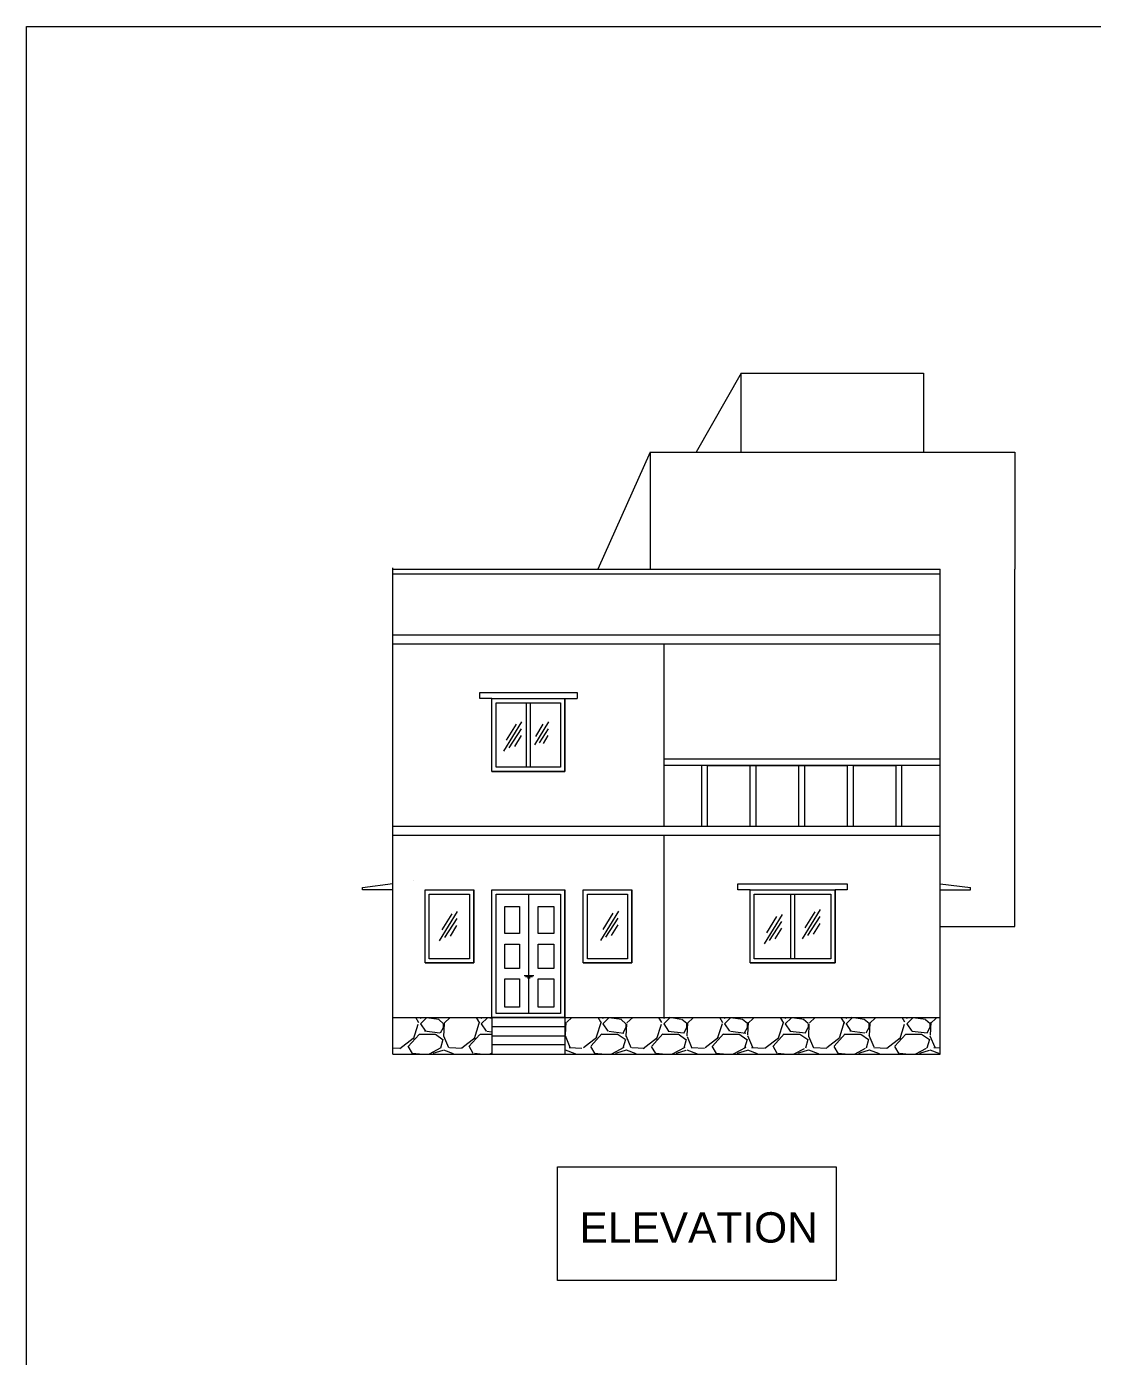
# Model space of a CAD drawing. Header units: metres. Extents: x 279 to 358.6, y 21.8 to 70.6.
# Drawn here: x 279.05 to 296.61, y 48.7 to 70.61 of the extents above; entities that cross this region are included whole.
import ezdxf

# ---------------------------------------------------------------- set-up
doc = ezdxf.new("R2010")
doc.units = ezdxf.units.M
doc.header["$MEASUREMENT"] = 0
doc.linetypes.add('DASHED2', pattern=[0.375, 0.25, -0.125])
doc.styles.get("Standard").update_dxf_attribs({"font": 'arial.ttf'})

msp = doc.modelspace()

# ---------------------------------------------------------------- hatches: boundary and pattern name
h = msp.add_hatch()
h.set_pattern_fill('GRAVEL', color=256)
h.set_pattern_definition([(228.012787504, (270.6198642298449, 13.58159103395109), (-8.000000000000062, -9.000000000000004), [0.134536, -13.3190880470737]), (184.969740728, (270.5298642298449, 13.48159103395108), (11.99999999999998, 1.000000000000035), [0.230868, -22.85592476123]), (132.510447078, (270.2998642298449, 13.46159103395109), (10.00000000000012, -10.99999999999986), [0.162788, -16.1160325960997]), (267.273689006, (269.9098642298449, 13.21159103395109), (1.000000000000024, 20.00000000000002), [0.2102379999999999, -20.81355804162898]), (292.833654178, (269.8998642298449, 13.00159103395109), (-4.999999999999988, 12.00000000000003), [0.2061549999999999, -20.40937312808828]), (357.273689006, (269.9798642298449, 12.81159103395108), (-20.00000000000002, 1.000000000000026), [0.2102379999999999, -20.81355804162898]), (37.6942404667, (270.1898642298449, 12.80159103395108), (-13, -9.999999999999973), [0.278029, -27.524848548916]), (72.2553283749, (270.4098642298449, 12.97159103395109), (7.000000000000028, 22), [0.2624879999999997, -25.98632149681338]), (121.429565615, (270.4898642298449, 13.22159103395109), (-8.00000000000002, 12.99999999999999), [0.21095, -20.884073109729]), (175.236358309, (270.3798642298449, 13.40159103395109), (10.99999999999998, -1.000000000000038), [0.240832, -11.8007625787923]), (222.397437798, (270.1398642298449, 13.42159103395109), (-11.99999999999996, -10.99999999999997), [0.311448, -30.8333750047949]), (138.814074834, (270.8998642298449, 13.20159103395108), (-7.000000000000033, 6), [0.1063009999999999, -10.52384481273469]), (171.46923439, (270.8198642298449, 13.27159103395108), (13, -1.999999999999995), [0.202237, -20.021511416157]), (225, (270.6198642298449, 13.30159103395108), (-1.110223024625157e-16, -0.9999999999999329), [0.141421, -1.2727925623731]), (203.198590514, (270.5498642298449, 13.42159103395109), (4.999999999999989, 1.999999999999975), [0.076158, -7.5396151058639]), (291.801409486, (270.4798642298449, 13.39159103395109), (-0.9999999999996839, 3.000000000000103), [0.107703, -5.2774618071345]), (30.96375653209999, (270.5198642298449, 13.29159103395109), (3.000000000000053, 1.99999999999998), [0.174929, -5.656022894845298]), (161.565051177, (270.6698642298449, 13.38159103395108), (2.000000000000012, -0.9999999999999767), [0.1264909999999999, -3.035786660168398]), (16.389540334, (269.8998642298449, 13.39159103395109), (9.999999999999966, 3.000000000000044), [0.1772, -17.5428451466694]), (70.3461759419, (270.0698642298449, 13.44159103395108), (-4.00000000000122, -11.0000000000034), [0.148661, -14.717407747319]), (293.198590514, (270.6698642298449, 13.58159103395109), (-1.99999999999997, 4.999999999999991), [0.152315, -7.4634581058639]), (343.610459666, (270.7298642298449, 13.44159103395108), (-9.999999999999966, 3.000000000000044), [0.1771999999999999, -17.54284514666898]), (339.44395478, (269.8998642298449, 12.77159103395108), (-5.000000000000036, 2.000000000000024), [0.1708799999999999, -8.373123745317491]), (294.775140569, (270.0598642298449, 12.71159103395109), (-5.000000000000005, 11), [0.143178, -14.174643063276]), (66.8014094864, (270.6798642298449, 12.58159103395109), (1.999999999999981, 4.99999999999997), [0.152315, -7.4634581058639]), (17.3540246363, (270.7398642298449, 12.72159103395109), (-12.99999999999998, -3.999999999999963), [0.167631, -16.59542361424]), (69.44395478040002, (270.1898642298449, 12.58159103395109), (-2.000000000000007, -4.999999999999955), [0.08543999999999993, -8.458563745317491]), (101.309932474, (270.6198642298449, 12.58159103395109), (-0.9999999999999638, 4.000000000000012), [0.05099, -5.0480295135928]), (165.963756532, (270.6098642298449, 12.63159103395108), (2.999999999999959, -1.000000000000001), [0.206155, -3.9169506256177]), (186.009005957, (270.4098642298449, 12.68159103395109), (10.00000000000005, 0.9999999999999831), [0.19105, -18.9139231745428]), (303.690067526, (270.5198642298449, 13.20159103395108), (-0.9999999999999872, 1.999999999999986), [0.1442219999999999, -3.461329275463998]), (353.157226587, (270.5998642298449, 13.08159103395109), (17.00000000000001, -2.000000000000053), [0.251794, -24.9275626240283]), (60.9453959009, (270.8498642298449, 13.05159103395108), (-3.999999999999976, -6.999999999999977), [0.102956, -10.192674140987]), (90, (270.8998642298449, 13.14159103395109), (-0.9999999999999999, 1), [0.06, -0.94]), (120.256437164, (270.3898642298449, 12.71159103395109), (4.000000000000009, -7.000000000000008), [0.138924, -13.7535199894498]), (48.01278750420001, (270.3198642298449, 12.83159103395109), (8, 8.999999999999975), [0.269072, -13.1845520470737]), (0, (270.4998642298449, 13.03159103395109), (1, 1), [0.26, -0.74]), (325.3048464690001, (270.7598642298449, 13.03159103395109), (10.00000000000014, -6.999999999999825), [0.1581139999999999, -15.65327430084199]), (254.054604099, (270.8898642298449, 12.94159103395108), (-1.000000000000038, -4.000000000000004), [0.145602, -7.1345078892805]), (207.645975364, (270.8498642298449, 12.80159103395108), (-18.99999999999995, -10.00000000000005), [0.237065, -23.4694741822594]), (175.42607874, (270.6398642298449, 12.69159103395108), (-12.99999999999995, 1.000000000000001), [0.250799, -24.8290734079689])])
h.paths.add_polyline_path([(286.7014560487877, 54.30912907303124), (285.0714560487877, 54.30912907303124), (285.0714560487877, 53.70912907303124), (286.7014560487877, 53.70912907303124)])
h.paths.add_polyline_path([(294.0714560487877, 54.30912907303124), (287.9014560487877, 54.30912907303124), (287.9014560487877, 54.15912907303125), (287.9014560487877, 53.70912907303124), (294.0714560487877, 53.70912907303124)])
h.paths.add_polyline_path([(294.0714560487877, 54.30912907303124), (294.0714560487877, 53.70912907303124)], flags=17)

# ---------------------------------------------------------------- linework, layer by layer
at = {"color": 5, "linetype": 'ByBlock', "lineweight": 0}
for p, q in [((358.6484277012485, 70.61264410730845), (279.0484277012485, 70.61264410730844)), ((279.0484277012485, 70.61264410730844), (279.0484277012485, 21.78021092293811))]:
    msp.add_line(p, q, dxfattribs=at)
for p, q in [((290.8014560487877, 64.90931012815703), (290.0576183446024, 63.60931012815703)), ((290.8014560487877, 63.60931012815703), (290.8014560487877, 64.90931012815703)), ((290.8014560487877, 64.90931012815703), (293.8014560487877, 64.90931012815703)), ((293.8014560487877, 64.90931012815703), (293.8014560487877, 63.60931012815703)), ((289.3014560487877, 63.60931012815703), (288.4449928136591, 61.68912907303124)), ((289.3014560487877, 63.60931012815703), (295.3014560487877, 63.60931012815703)), ((289.3014560487877, 63.60931012815703), (289.3014560487877, 61.68912907303124)), ((289.3014560487877, 63.60931012815703), (290.8014560487877, 63.60931012815703)), ((295.3014560487877, 63.60931012815703), (295.3014560487877, 61.68912907303124)), ((285.0714560487877, 61.60912907303124), (285.0714560487877, 61.70912907303124)), ((285.0714560487877, 61.68912907303124), (294.0714560487877, 61.68912907303124)), ((285.0714560487877, 60.60912907303124), (285.0714560487877, 61.60912907303124)), ((285.0714560487877, 61.60912907303124), (294.0714560487877, 61.60912907303124)), ((294.0714560487877, 53.70912907303124), (294.0714560487877, 61.68912907303124)), ((295.3014560487877, 55.80912907303124), (295.3014560487877, 61.68912907303124)), ((285.0714560487877, 53.70912907303124), (285.0714560487877, 60.60912907303124)), ((285.0714560487877, 60.60912907303124), (294.0714560487877, 60.60912907303124)), ((285.0714560487877, 60.45912907303124), (294.0714560487877, 60.45912907303124)), ((289.5314560487877, 57.45912907303124), (289.5314560487877, 60.45912907303124)), ((286.5014560487877, 59.55912907303124), (286.5014560487877, 59.65912907303125)), ((286.5014560487877, 59.55912907303124), (286.5014560487877, 59.65912907303125)), ((286.5014560487877, 59.65912907303125), (288.1014560487877, 59.65912907303125)), ((288.1014560487877, 59.65912907303125), (288.1014560487877, 59.55912907303124)), ((286.7014560487877, 58.35912907303124), (286.7014560487877, 59.55912907303124)), ((286.7014560487877, 59.55912907303125), (287.9014560487877, 59.55912907303125)), ((287.2664560487877, 59.48912907303124), (287.2664560487877, 58.42912907303124)), ((287.3364560487877, 58.42912907303124), (287.3364560487877, 59.48912907303124)), ((287.9014560487877, 58.35912907303124), (287.9014560487877, 59.55912907303124)), ((287.9014560487877, 59.55912907303124), (288.1014560487877, 59.55912907303124)), ((287.1896490923402, 59.17598973336699), (286.8933633300803, 58.69368246110041)), ((287.6327418110476, 59.17598973336699), (287.3985759309408, 58.79480399554817)), ((287.0978421460789, 59.13897756392834), (286.9350321702335, 58.87394817220578)), ((287.1823041089838, 59.06005120658973), (286.980685142003, 58.74706747879708)), ((287.1795795546177, 58.94846572259755), (287.0705962136401, 58.77156182378727)), ((287.5409348647863, 59.13897756392834), (287.4154307423544, 58.93467631608357)), ((287.6253968276912, 59.06005120658973), (287.4780986368057, 58.83139247685395)), ((287.6226722733251, 58.94846572259755), (287.5431105723994, 58.81931960757226)), ((294.0714560487877, 58.55912907303124), (289.5314560487877, 58.55912907303124)), ((294.0714560487877, 58.45912907303124), (294.0714560487877, 58.55912907303124)), ((286.7014560487877, 58.35912907303124), (287.9014560487877, 58.35912907303124)), ((294.0714560487877, 58.45912907303124), (289.5314560487877, 58.45912907303124)), ((290.1455155193221, 58.45912907303124), (290.1455155193221, 57.45912907303124)), ((290.2455155193221, 57.45912907303124), (290.2455155193221, 58.45912907303124)), ((290.2455155193221, 58.45912907303124), (291.2455155193221, 58.45912907303124)), ((291.2455155193221, 58.45912907303124), (290.2455155193221, 58.45912907303124)), ((290.2455155193221, 58.45912907303124), (290.945515519322, 58.45912907303124)), ((290.945515519322, 58.45912907303124), (290.945515519322, 57.45912907303124)), ((291.0455155193221, 57.45912907303124), (291.0455155193221, 58.45912907303124)), ((291.0455155193221, 58.45912907303124), (292.0455155193221, 58.45912907303124)), ((292.0455155193221, 58.45912907303124), (291.7455155193221, 58.45912907303124)), ((291.7455155193221, 58.45912907303124), (291.7455155193221, 57.45912907303124)), ((291.8455155193221, 57.45912907303124), (291.8455155193221, 58.45912907303124)), ((291.8455155193221, 58.45912907303124), (292.5455155193221, 58.45912907303124)), ((292.5455155193221, 58.45912907303124), (292.5455155193221, 57.45912907303124)), ((292.6455155193221, 57.45912907303124), (292.6455155193221, 58.45912907303124)), ((292.6455155193221, 58.45912907303124), (293.3455155193221, 58.45912907303124)), ((293.3455155193221, 58.45912907303124), (293.3455155193221, 57.45912907303124)), ((293.445515519322, 57.45912907303124), (293.445515519322, 58.45912907303124)), ((294.0714560487877, 58.25912907303124), (294.0714560487877, 58.45912907303124)), ((289.5314560487877, 57.45912907303124), (289.5314560487877, 58.25912907303124)), ((285.0714560487877, 57.45912907303124), (294.0714560487877, 57.45912907303124)), ((290.1455155193221, 57.45912907303124), (290.2455155193221, 57.45912907303124)), ((290.945515519322, 57.45912907303124), (291.0455155193221, 57.45912907303124)), ((291.7455155193221, 57.45912907303124), (291.8455155193221, 57.45912907303124)), ((292.5455155193221, 57.45912907303124), (292.6455155193221, 57.45912907303124)), ((293.3455155193221, 57.45912907303124), (293.445515519322, 57.45912907303124)), ((285.0714560487877, 57.30912907303124), (294.0714560487877, 57.30912907303124)), ((289.5314560487877, 54.30912907303124), (289.5314560487877, 57.30912907303125)), ((285.4110514052932, 56.55720817391393), (285.4110514052932, 56.55720817391393)), ((284.5714560487877, 56.44912907303124), (285.0714560487877, 56.51349287640703)), ((284.5714560487877, 56.40912907303125), (284.5714560487877, 56.44912907303124)), ((285.0714560487877, 56.40912907303125), (284.5714560487877, 56.40912907303125)), ((285.6014560487877, 55.20912907303124), (285.6014560487877, 56.40912907303125)), ((285.6014560487877, 56.40912907303125), (286.4014560487877, 56.40912907303125)), ((286.4014560487877, 55.20912907303124), (286.4014560487877, 56.40912907303125)), ((286.7014560487877, 54.30912907303124), (286.7014560487877, 56.40912907303125)), ((286.7014560487877, 56.40912907303125), (287.9014560487877, 56.40912907303125)), ((287.3014560487877, 56.33912907303124), (287.3014560487877, 54.37912907303125)), ((287.9014560487877, 54.30912907303124), (287.9014560487877, 56.40912907303125)), ((288.2014560487877, 55.20912907303124), (288.2014560487877, 56.40912907303125)), ((288.2014560487877, 56.40912907303125), (289.0014560487877, 56.40912907303125)), ((289.0014560487877, 55.20912907303124), (289.0014560487877, 56.40912907303125)), ((290.7464560487877, 56.40912907303125), (290.7464560487877, 56.50912907303125)), ((290.7464560487877, 56.50912907303125), (292.5464560487877, 56.50912907303125)), ((290.9464560487877, 56.40912907303125), (290.7464560487877, 56.40912907303125)), ((290.9464560487877, 55.20912907303124), (290.9464560487877, 56.40912907303125)), ((290.9464560487877, 56.40912907303124), (292.3464560487877, 56.40912907303125)), ((291.6114560487877, 56.33912907303124), (291.6114560487877, 55.27912907303124)), ((291.6814560487877, 55.27912907303124), (291.6814560487877, 56.33912907303124)), ((292.3464560487877, 55.20912907303124), (292.3464560487877, 56.40912907303125)), ((292.5464560487877, 56.40912907303125), (292.3464560487877, 56.40912907303125)), ((292.5464560487877, 56.50912907303125), (292.5464560487877, 56.40912907303125)), ((294.0714560487877, 56.40912907303125), (294.0714560487877, 56.50912907303125)), ((294.0714560487877, 56.50912907303125), (294.5714560487877, 56.44912907303124)), ((294.0714560487877, 56.40912907303125), (294.5714560487877, 56.40912907303125)), ((294.5714560487877, 56.40912907303125), (294.5714560487877, 56.44912907303124)), ((292.1022723480198, 56.08751362989065), (291.8059865857598, 55.60520635762407)), ((286.1310413382862, 56.05515580189081), (285.8347555760263, 55.57284852962422)), ((286.0392343920249, 56.01814363245215), (285.8764244161795, 55.75311424072959)), ((286.1236963549298, 55.93921727511355), (285.922077387949, 55.62623354732089)), ((288.7804362207429, 56.06275505300687), (288.4841504584829, 55.58044778074029)), ((288.6886292744816, 56.02574288356821), (288.5258192986361, 55.76071349184566)), ((288.7730912373864, 55.94681652622961), (288.5714722704056, 55.63383279843696)), ((291.4724487241093, 56.00744199849488), (291.1761629618494, 55.5251347262283)), ((291.380641777848, 55.97042982905623), (291.2178318020026, 55.70540043733367)), ((291.4651037407529, 55.89150347171763), (291.2634847737721, 55.57851974392497)), ((292.0104654017584, 56.050501460452), (291.847655425913, 55.78547206872944)), ((292.0949273646634, 55.97157510311339), (291.8933083976825, 55.65859137532074)), ((286.1209718005637, 55.82763179112136), (286.0119884595861, 55.65072789231108)), ((288.7703666830204, 55.83523104223742), (288.6613833420428, 55.65832714342714)), ((291.4623791863868, 55.77991798772544), (291.3533958454092, 55.60301408891516)), ((292.0922028102972, 55.85998961912121), (291.9832194693196, 55.68308572031093)), ((294.0714560487877, 54.30912907303124), (294.0714560487877, 55.80912907303124)), ((294.0714560487877, 55.80912907303124), (295.3014560487877, 55.80912907303124)), ((285.6014560487877, 55.20912907303124), (286.4014560487877, 55.20912907303124)), ((287.2302454578063, 55.00027327897229), (287.3014560487877, 55.00027327897229)), ((287.3014560487877, 55.00027327897229), (287.390377952697, 55.00027327897229)), ((288.2014560487877, 55.20912907303124), (289.0014560487877, 55.20912907303124)), ((290.9464560487877, 55.20912907303125), (292.3464560487877, 55.20912907303124)), ((287.250539072401, 54.98384931250257), (287.3027283239251, 54.98384931250257)), ((287.2860845547056, 54.96603619046022), (287.3305455066603, 54.96603619046022)), ((287.3027283239251, 54.98384931250257), (287.3682343392509, 54.98384931250257)), ((285.0714560487877, 54.30912907303124), (294.0714560487877, 54.30912907303124)), ((286.7014560487877, 54.30912907303124), (286.7014560487877, 53.70912907303124)), ((287.9014560487877, 54.15912907303125), (286.7014560487877, 54.15912907303125)), ((286.7014560487877, 54.15912907303125), (286.7014560487877, 54.00912907303125)), ((287.9014560487877, 54.30912907303124), (287.9014560487877, 53.70912907303124)), ((287.9014560487877, 54.30912907303124), (287.9014560487877, 54.15912907303125)), ((286.7014560487877, 54.00912907303125), (287.9014560487877, 54.00912907303125)), ((287.9014560487877, 54.00912907303125), (287.9014560487877, 53.85912907303125)), ((285.0714560487877, 53.70912907303124), (294.0714560487877, 53.70912907303124)), ((287.9014560487877, 53.85912907303125), (286.7014560487877, 53.85912907303125))]:
    msp.add_line(p, q)
at = {"linetype": 'DASHED2'}
msp.add_line((286.7014560487877, 59.55912907303124), (286.5014560487877, 59.55912907303124), dxfattribs=at)
for points in [[(279.0484277012485, 70.61264410730844), (358.6484277012485, 70.61264410730844), (358.6484277012485, 21.78021092293811), (279.0484277012485, 21.78021092293811)], [(286.7714560487877, 59.48912907303124), (287.8314560487877, 59.48912907303124), (287.8314560487877, 58.42912907303124), (286.7714560487877, 58.42912907303124)], [(285.6714560487877, 56.33912907303124), (286.3314560487877, 56.33912907303124), (286.3314560487877, 55.27912907303124), (285.6714560487877, 55.27912907303124)], [(286.7714560487877, 56.33912907303124), (287.8314560487877, 56.33912907303124), (287.8314560487877, 54.37912907303125), (286.7714560487877, 54.37912907303125)], [(288.2714560487877, 56.33912907303124), (288.9314560487877, 56.33912907303124), (288.9314560487877, 55.27912907303124), (288.2714560487877, 55.27912907303124)], [(291.0164560487877, 56.33912907303124), (292.2764560487877, 56.33912907303124), (292.2764560487877, 55.27912907303124), (291.0164560487877, 55.27912907303124)], [(286.9135953234039, 56.13630358066253), (287.1566039568189, 56.13630358066253), (287.1566039568189, 55.69303430952253), (286.9135953234039, 55.69303430952253)], [(287.4630062989073, 56.13630358066253), (287.7165805504345, 56.13630358066253), (287.7165805504345, 55.69303430952253), (287.4630062989073, 55.69303430952253)], [(286.9135953234039, 55.52013418609516), (287.1566039568189, 55.52013418609516), (287.1566039568189, 55.12024118061602), (286.9135953234039, 55.12024118061602)], [(287.4630062989073, 55.52013418609516), (287.7165805504345, 55.52013418609516), (287.7165805504345, 55.12024118061601), (287.4630062989073, 55.12024118061601)], [(286.9135953234039, 54.94759341802835), (287.1566039568189, 54.94759341802835), (287.1566039568189, 54.48041237184941), (286.9135953234039, 54.48041237184941)], [(287.4630062989073, 54.94759341802835), (287.7165805504345, 54.94759341802835), (287.7165805504345, 54.48041237184942), (287.4630062989073, 54.48041237184942)], [(287.7779353521387, 51.85369635100743), (292.3624340483958, 51.85369635100743), (292.3624340483958, 49.98573515330104), (287.7779353521387, 49.98573515330104)]]:
    msp.add_lwpolyline(points, close=True)
for points in [[(286.7014560487877, 59.55912907303124), (287.9014560487877, 59.55912907303124), (287.9014560487877, 58.35912907303124), (286.7014560487877, 58.35912907303124), (286.7014560487877, 59.55912907303124)], [(285.6014560487877, 56.40912907303125), (286.4014560487877, 56.40912907303125), (286.4014560487877, 55.20912907303124), (285.6014560487877, 55.20912907303124), (285.6014560487877, 56.40912907303125)], [(286.7014560487877, 56.40912907303125), (287.9014560487877, 56.40912907303125), (287.9014560487877, 54.30912907303125), (286.7014560487877, 54.30912907303125), (286.7014560487877, 56.40912907303125)], [(288.2014560487877, 56.40912907303125), (289.0014560487877, 56.40912907303125), (289.0014560487877, 55.20912907303124), (288.2014560487877, 55.20912907303124), (288.2014560487877, 56.40912907303125)], [(290.9464560487877, 56.40912907303124), (292.3464560487877, 56.40912907303124), (292.3464560487877, 55.20912907303124), (290.9464560487877, 55.20912907303124), (290.9464560487877, 56.40912907303125)]]:
    msp.add_lwpolyline(points)

# ---------------------------------------------------------------- texts
at = {"linetype": 'ByBlock', "lineweight": 0, "ltscale": 0.5, "insert": (286.9773383574721, 51.10808846081547), "char_height": 0.15, "width": 5.809664347554246, "attachment_point": 1}
msp.add_mtext('{\\fArial|b0|i0|c0|p34;\\H3.3333x;      ELEVATION\\P\\H0.6x;           }', dxfattribs=at)

doc.saveas('drawing.dxf')
